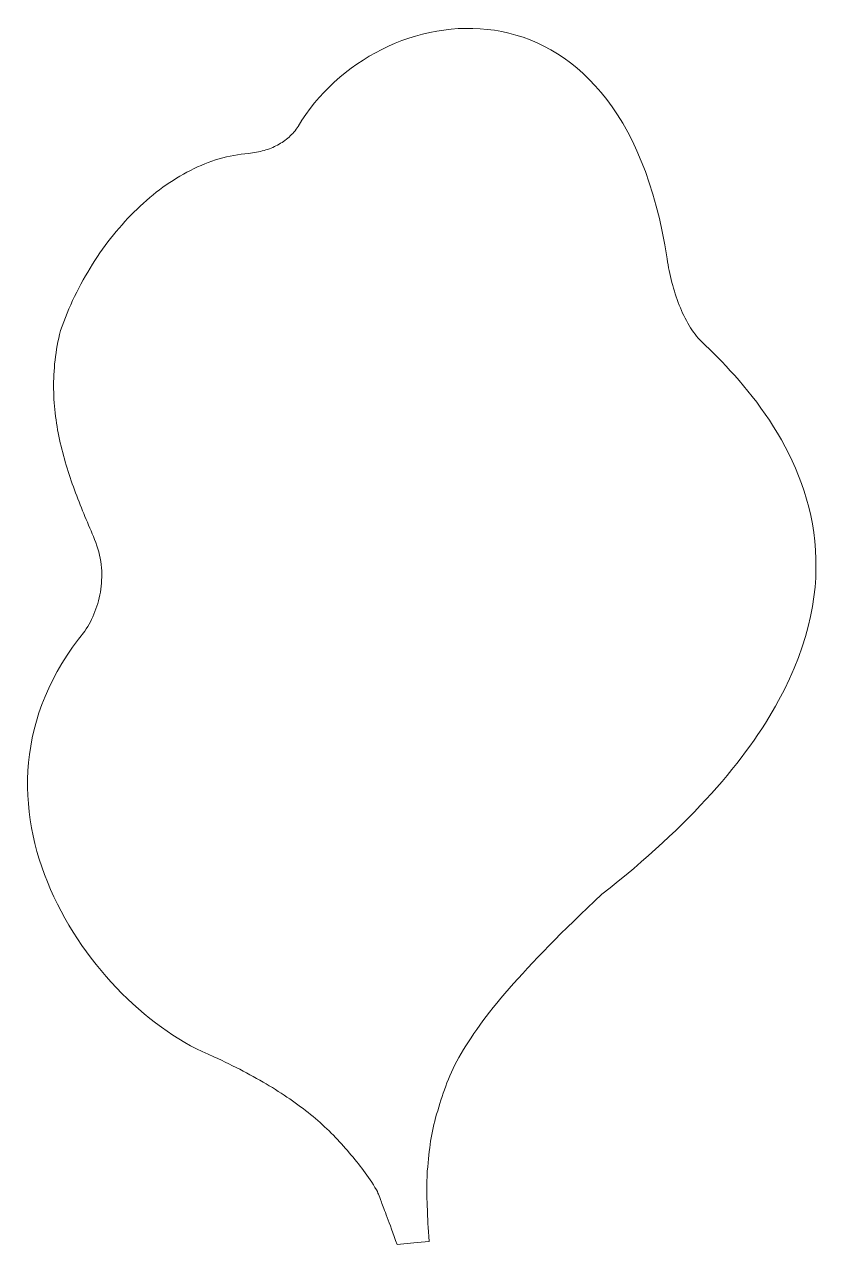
# Model space of a CAD drawing. Header units: inches. Extents: x 3 to 385, y -589 to -2.
import ezdxf

# ---------------------------------------------------------------- set-up
doc = ezdxf.new("R2010")
doc.units = ezdxf.units.IN
doc.header["$MEASUREMENT"] = 0
doc.layers.add('Layer 1', color=7, linetype='Continuous')

# ---------------------------------------------------------------- blocks, each defined once
blk = doc.blocks.new('block 2')
at = {"layer": 'Layer 1', "lineweight": 0}
blk.add_open_spline([(182.28, -589.16), (180.26, -583.61), (178.71, -579.36), (177.5, -576.07), (176.29, -572.78), (175.41, -570.44), (174.71, -568.71), (174.02, -566.97), (173.66, -565.87), (173.28, -564.94), (173, -564.26), (172.71, -563.4), (171.62, -561.64), (167.63, -554.92), (163.27, -549.77), (158.37, -543.96), (153.47, -538.16), (148.02, -532.74), (141.82, -527.59), (135.62, -522.44), (128.67, -517.54), (120.79, -512.79), (112.9, -508.03), (104.07, -503.41), (94.11, -498.8), (79.3, -492.87), (63.8, -482.24), (49.94, -468.35), (36.08, -454.47), (23.86, -437.32), (15.59, -418.35), (7.33, -399.37), (3.02, -378.57), (5, -357.38), (6.98, -336.19), (15.24, -314.61), (32.1, -294.07), (33.98, -291.29), (35.62, -288.16), (36.94, -284.76), (38.25, -281.37), (39.23, -277.72), (39.77, -273.91), (40.3, -270.11), (40.4, -266.14), (39.94, -262.12), (39.48, -258.1), (38.47, -254.03), (36.81, -249.99), (33.73, -242.79), (30.54, -235.34), (27.66, -227.61), (24.77, -219.88), (22.18, -211.87), (20.29, -203.54), (18.39, -195.22), (17.18, -186.58), (17.07, -177.6), (16.95, -168.62), (17.93, -159.29), (20.39, -149.59), (24.27, -138.33), (29.5, -127.54), (35.74, -117.65), (41.98, -107.76), (49.25, -98.78), (57.21, -91.12), (65.17, -83.45), (73.84, -77.11), (82.89, -72.52), (91.93, -67.93), (101.36, -65.08), (110.85, -64.41), (113.47, -64.11), (115.94, -63.62), (118.27, -62.95), (120.59, -62.27), (122.76, -61.41), (124.77, -60.34), (126.78, -59.26), (128.62, -57.99), (130.28, -56.5), (131.94, -55), (133.42, -53.3), (134.71, -51.36), (143.97, -35.61), (158.32, -22.64), (174.97, -14.32), (191.63, -6), (210.6, -2.32), (229.09, -5.15), (247.58, -7.97), (265.6, -17.31), (280.36, -35.01), (295.11, -52.7), (306.61, -78.77), (312.07, -115.06), (312.69, -118.85), (313.47, -122.67), (314.45, -126.42), (315.42, -130.17), (316.58, -133.84), (317.95, -137.33), (319.31, -140.81), (320.88, -144.1), (322.68, -147.09), (324.48, -150.08), (326.5, -152.76), (328.76, -155.03), (338.25, -163.96), (350.68, -176.64), (361.32, -192.73), (371.96, -208.82), (380.81, -228.33), (383.12, -250.91), (385.44, -273.49), (381.22, -299.16), (365.73, -327.56), (350.24, -355.97), (323.49, -387.13), (280.73, -420.69), (261.53, -438.66), (247.11, -453.39), (236.11, -466.06), (225.11, -478.73), (217.52, -489.35), (211.99, -499.11), (206.45, -508.86), (204.09, -517.26), (201.28, -526.48), (198.48, -535.69), (197.82, -542.52), (196.79, -553.9), (196.76, -554.97), (196.57, -558.44), (196.61, -559.52), (196.64, -560.61), (196.56, -561.58), (196.54, -564.33), (196.52, -566.13), (196.7, -568.2), (196.83, -572.29), (196.95, -576.1), (197.04, -581.13), (197.71, -587.61), (197.71, -587.61), (191.94, -588.16), (191.94, -588.16), (191.94, -588.16), (188.72, -588.5), (188.72, -588.5), (188.72, -588.5), (185.5, -588.83), (185.5, -588.83), (185.5, -588.83), (182.28, -589.16), (182.28, -589.16)], degree=3, knots=[0, 0, 0, 0, 1, 1, 1, 2, 2, 2, 3, 3, 3, 4, 4, 4, 5, 5, 5, 6, 6, 6, 7, 7, 7, 8, 8, 8, 9, 9, 9, 10, 10, 10, 11, 11, 11, 12, 12, 12, 13, 13, 13, 14, 14, 14, 15, 15, 15, 16, 16, 16, 17, 17, 17, 18, 18, 18, 19, 19, 19, 20, 20, 20, 21, 21, 21, 22, 22, 22, 23, 23, 23, 24, 24, 24, 25, 25, 25, 26, 26, 26, 27, 27, 27, 28, 28, 28, 29, 29, 29, 30, 30, 30, 31, 31, 31, 32, 32, 32, 33, 33, 33, 34, 34, 34, 35, 35, 35, 36, 36, 36, 37, 37, 37, 38, 38, 38, 39, 39, 39, 40, 40, 40, 41, 41, 41, 42, 42, 42, 43, 43, 43, 44, 44, 44, 45, 45, 45, 46, 46, 46, 47, 47, 47, 48, 48, 48, 49, 49, 49, 50, 50, 50, 51, 51, 51, 52, 52, 52, 52], dxfattribs=at)

msp = doc.modelspace()

# ---------------------------------------------------------------- block references
at = {"layer": 'Layer 1'}
msp.add_blockref('block 2', (0, 0), dxfattribs=at)

doc.saveas('drawing.dxf')
